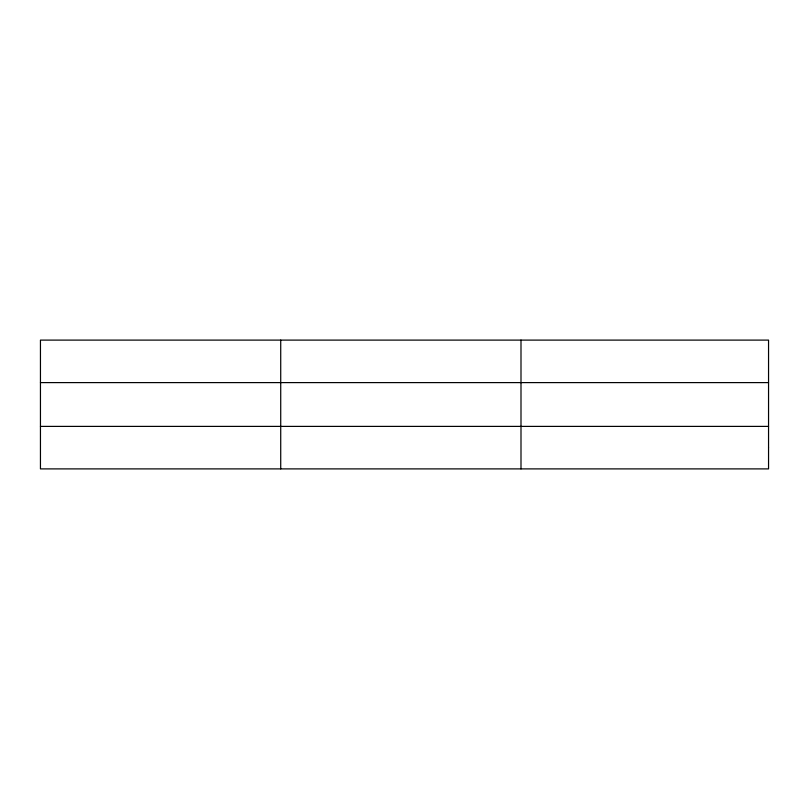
<?xml version="1.0" encoding="UTF-8"?>
<svg xmlns="http://www.w3.org/2000/svg" width="809" height="809" viewBox="0 0 809 809"><rect width="100%" height="100%" fill="white"/><g stroke="black" fill="none" stroke-linecap="round" stroke-linejoin="round"><path stroke-width="1.21" d="M280.723 340.104L280.723 468.896M520.996 340.104L520.996 468.896M40.45 382.606L768.55 382.606M40.45 426.394L768.55 426.394M768.55 447.65L768.55 468.896L40.45 468.896L40.45 340.104L768.55 340.104L768.55 447.65"/></g></svg>
